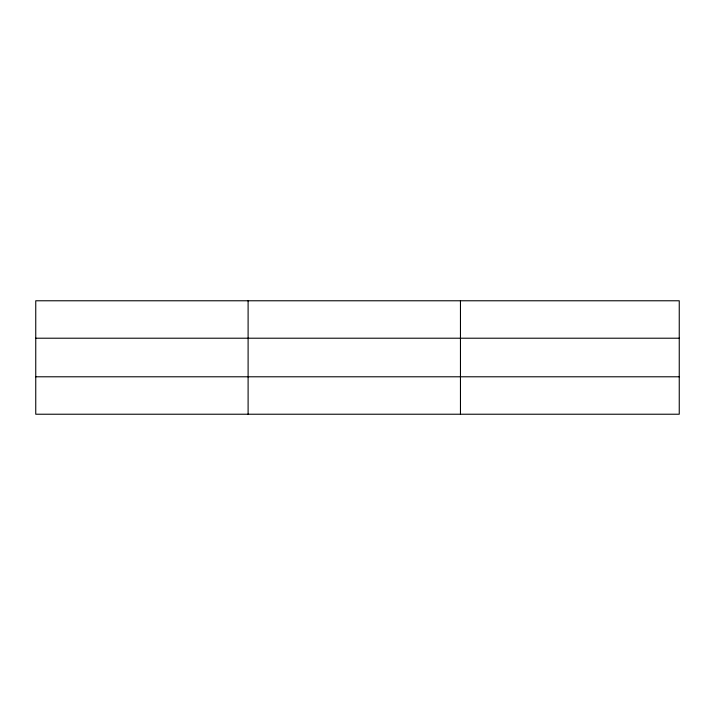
<?xml version="1.0" encoding="UTF-8"?>
<svg xmlns="http://www.w3.org/2000/svg" width="715" height="715" viewBox="0 0 715 715"><rect width="100%" height="100%" fill="white"/><g stroke="black" fill="none" stroke-linecap="round" stroke-linejoin="round"><path stroke-width="1.07" d="M248.105 414.226L248.105 300.774M460.46 414.226L460.46 300.774M679.25 338.213L679.25 300.774L35.75 300.774L35.75 414.226L679.25 414.226L679.25 338.213L35.75 338.213M35.75 376.787L679.25 376.787"/></g></svg>
